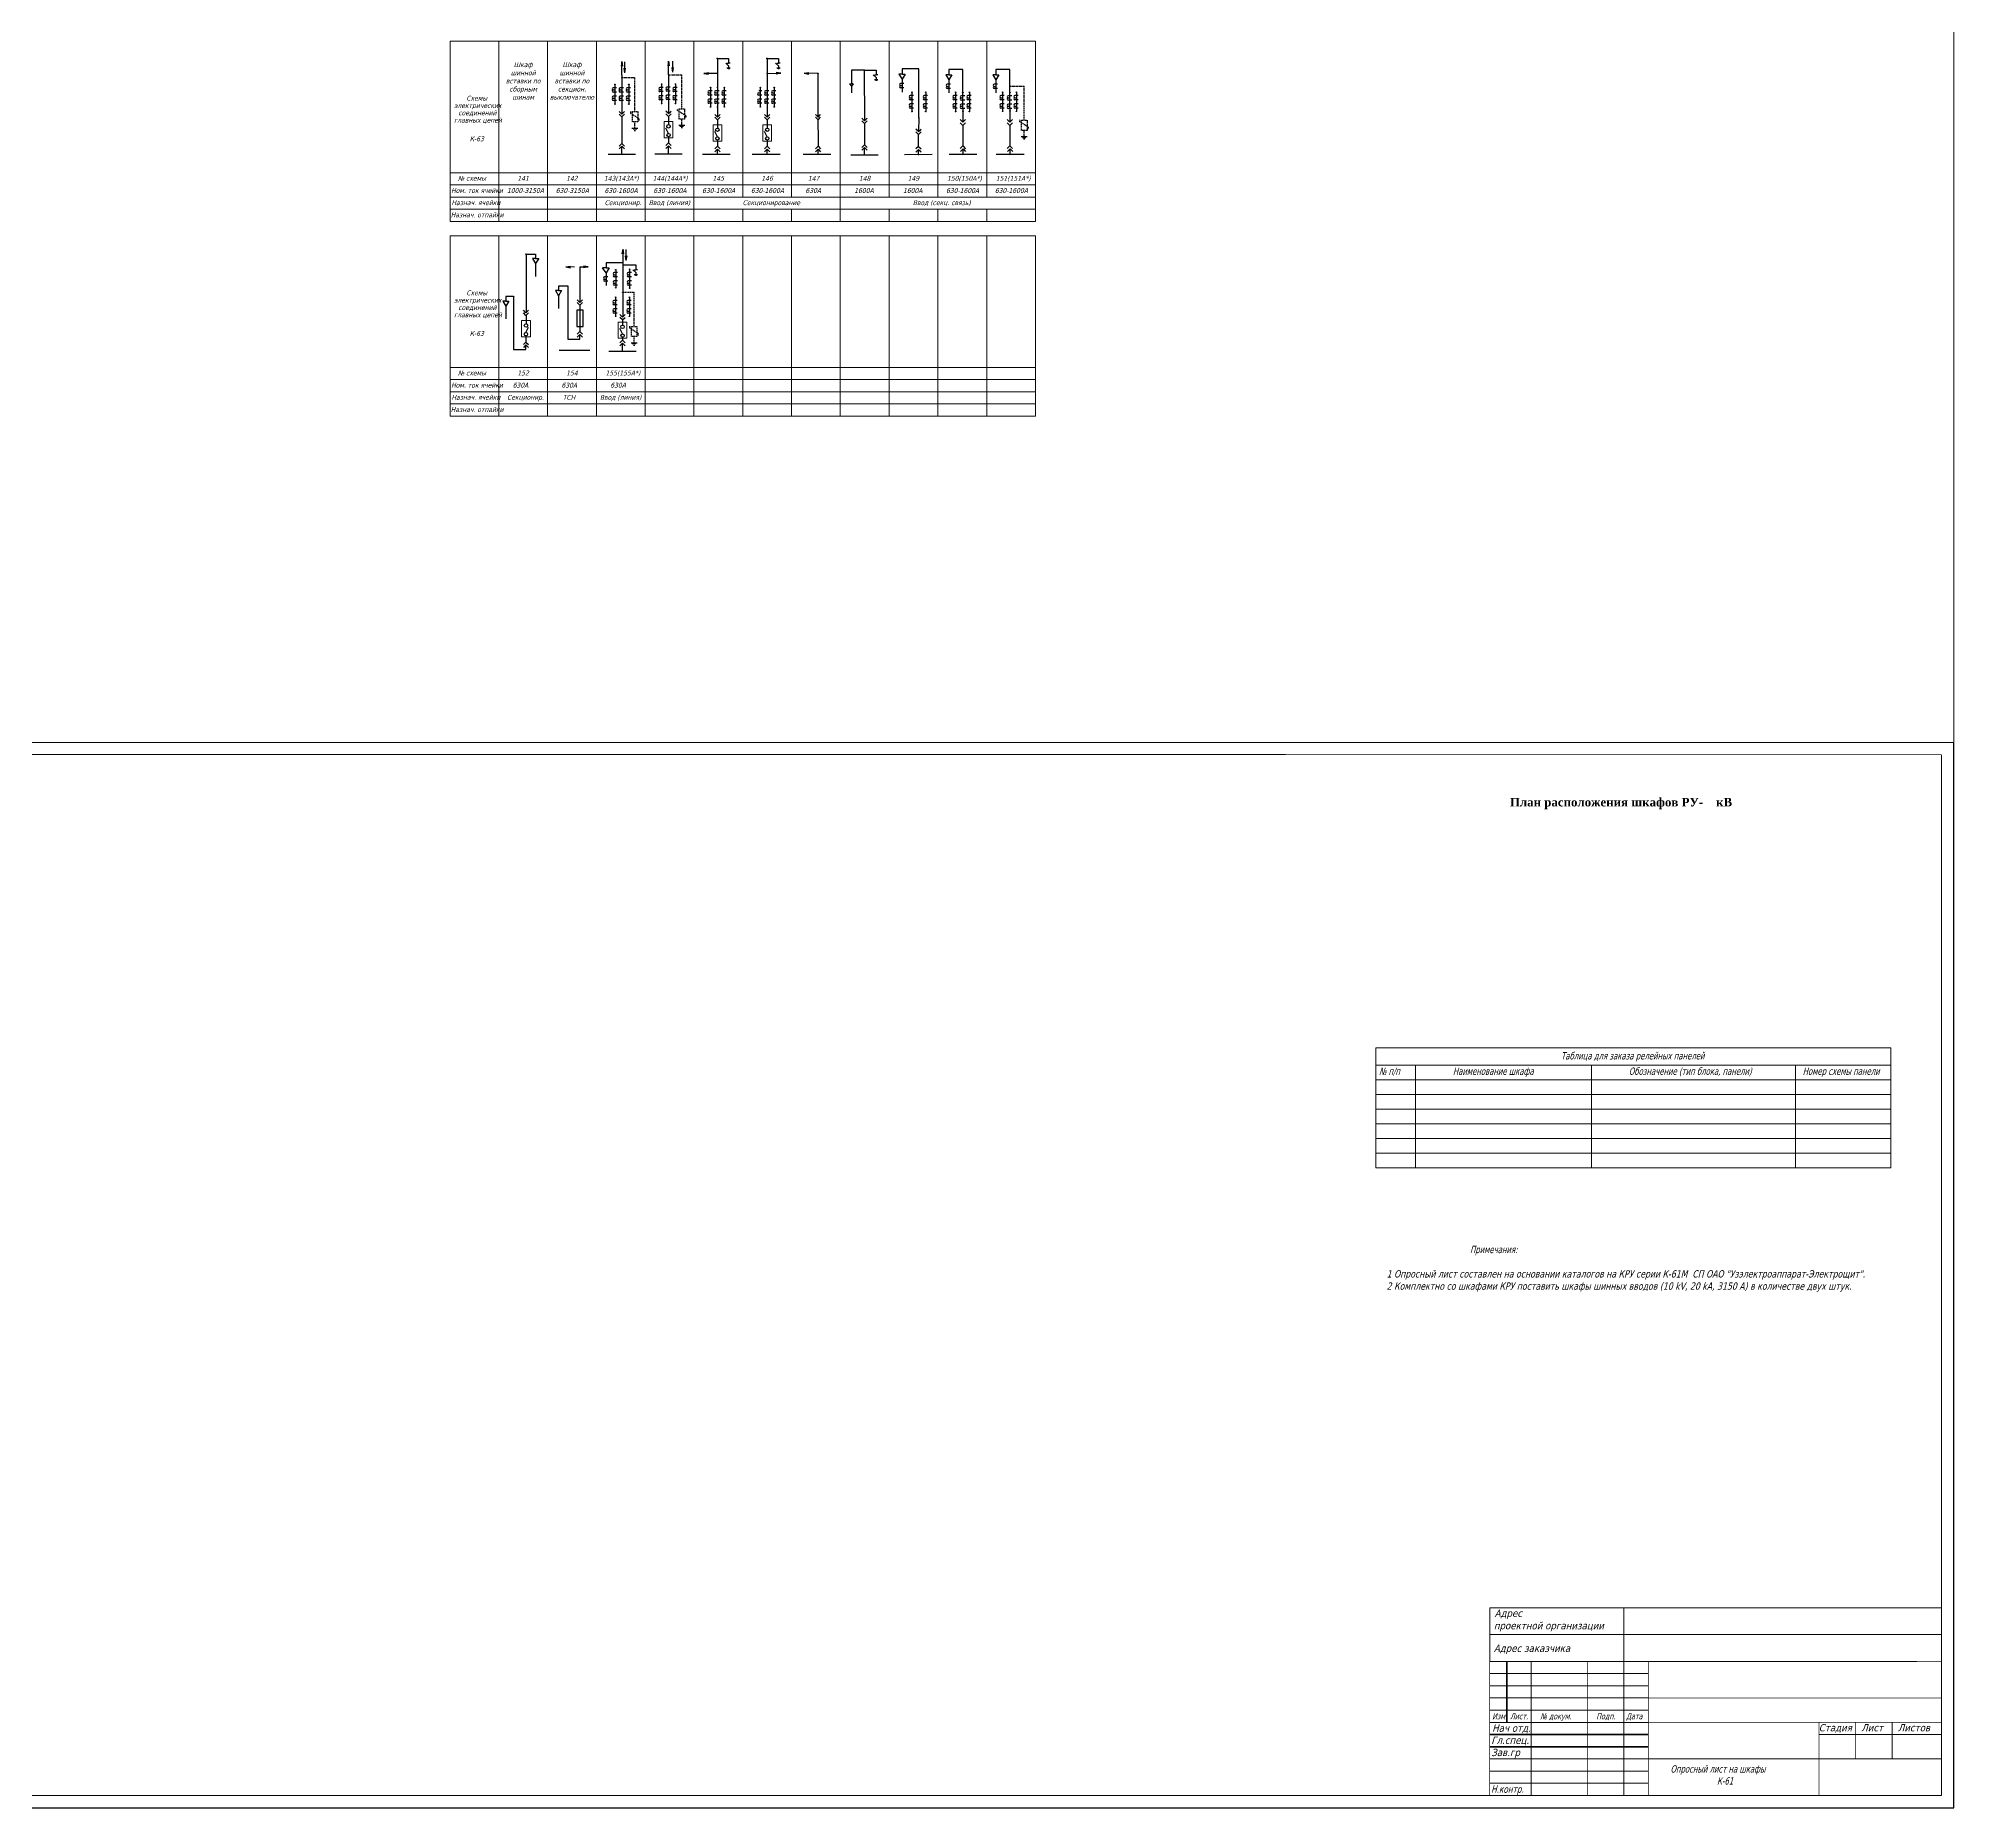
# Model space of a CAD drawing. Header units: millimetres. Extents: x -921 to 41389, y -8091 to 10490.
# Drawn here: x 40604 to 41389, y 8848 to 9574 of the extents above; entities that cross this region are included whole.
import ezdxf
from ezdxf.enums import TextEntityAlignment as Align

# ---------------------------------------------------------------- set-up
doc = ezdxf.new("R2010")
doc.units = ezdxf.units.MM
for name, pattern in [('HIDDENX2', [0.75, 0.5, -0.25]), ('K5LT_BASIC', [0]), ('K5LT_DASHED', [6, 4, -2])]:
    doc.linetypes.add(name, pattern=pattern)
doc.layers.add('LAYER0VIEW0', color=7, linetype='Continuous')
doc.layers.add('текст', color=7, linetype='Continuous')
doc.styles.add('S3.5-B', font='TIMESBD.TTF', dxfattribs={"height": 3.5})
doc.styles.get("Standard").update_dxf_attribs({"font": 'TAHOMA.TTF', "oblique": 15})
doc.styles.add('Tahoma 15', font='TAHOMA.TTF', dxfattribs={"width": 0.8, "oblique": 15})

msp = doc.modelspace()

# ---------------------------------------------------------------- linework, layer by layer
at = {"color": 7, "lineweight": 18}
for p, q in [((40772.888, 9572.822), (40772.888, 9498.822)), ((40772.888, 9518.822), (40772.888, 9572.822)), ((40772.888, 9572.822), (41012.888, 9572.822)), ((40792.888, 9498.822), (40792.888, 9572.822)), ((40812.888, 9498.822), (40812.888, 9572.822)), ((40832.888, 9498.822), (40832.888, 9572.822)), ((40852.888, 9498.822), (40852.888, 9572.822)), ((40872.888, 9498.822), (40872.888, 9572.822)), ((40892.888, 9508.822), (40892.888, 9572.822)), ((40912.888, 9508.822), (40912.888, 9572.822)), ((40932.888, 9498.822), (40932.888, 9572.822)), ((40952.888, 9508.822), (40952.888, 9572.822)), ((40972.888, 9508.822), (40972.888, 9572.822)), ((40992.888, 9508.822), (40992.888, 9572.822)), ((41012.888, 9498.822), (41012.888, 9572.822)), ((40772.888, 9518.822), (40792.888, 9518.822)), ((40792.888, 9518.822), (40772.888, 9518.822)), ((40772.888, 9518.822), (40772.888, 9509.843)), ((40772.888, 9518.822), (41012.888, 9518.822)), ((40772.888, 9513.822), (40792.888, 9513.822)), ((40792.888, 9513.822), (40772.888, 9513.822)), ((40772.888, 9513.822), (41012.888, 9513.822)), ((40772.888, 9508.822), (40792.888, 9508.822)), ((40792.888, 9508.822), (40772.888, 9508.822)), ((40772.888, 9508.822), (41012.888, 9508.822)), ((40772.888, 9503.822), (40792.888, 9503.822)), ((40792.888, 9503.822), (40772.888, 9503.822)), ((40772.888, 9503.822), (41012.888, 9503.822)), ((40892.888, 9498.822), (40892.888, 9503.822)), ((40912.888, 9498.822), (40912.888, 9503.822)), ((40952.888, 9498.822), (40952.888, 9503.822)), ((40972.888, 9498.822), (40972.888, 9503.822)), ((40992.888, 9498.822), (40992.888, 9503.822)), ((40772.888, 9498.822), (40792.888, 9498.822)), ((40792.888, 9498.822), (40772.888, 9498.822)), ((40772.888, 9498.822), (41012.888, 9498.822)), ((40772.888, 9493.002), (40772.888, 9419.002)), ((40772.888, 9439.002), (40772.888, 9493.002)), ((40772.888, 9493.002), (41012.888, 9493.002)), ((40792.888, 9419.002), (40792.888, 9493.002)), ((40812.888, 9419.002), (40812.888, 9493.002)), ((40832.888, 9419.002), (40832.888, 9493.002)), ((40852.888, 9419.002), (40852.888, 9493.002)), ((40872.888, 9419.002), (40872.888, 9493.002)), ((40892.888, 9419.002), (40892.888, 9493.002)), ((40912.888, 9419.002), (40912.888, 9493.002)), ((40932.888, 9419.002), (40932.888, 9493.002)), ((40952.888, 9419.002), (40952.888, 9493.002)), ((40972.888, 9419.002), (40972.888, 9493.002)), ((40992.888, 9419.002), (40992.888, 9493.002)), ((41012.888, 9419.002), (41012.888, 9493.002)), ((40772.888, 9439.002), (40792.888, 9439.002)), ((40792.888, 9439.002), (40772.888, 9439.002)), ((40772.888, 9439.002), (40772.888, 9430.023)), ((40772.888, 9439.002), (41012.888, 9439.002)), ((40772.888, 9434.002), (40792.888, 9434.002)), ((40792.888, 9434.002), (40772.888, 9434.002)), ((40772.888, 9434.002), (41012.888, 9434.002)), ((40772.888, 9429.002), (40792.888, 9429.002)), ((40792.888, 9429.002), (40772.888, 9429.002)), ((40772.888, 9429.002), (41012.888, 9429.002)), ((40772.888, 9424.002), (40792.888, 9424.002)), ((40792.888, 9424.002), (40772.888, 9424.002)), ((40772.888, 9424.002), (41012.888, 9424.002)), ((40772.888, 9419.002), (40792.888, 9419.002)), ((40792.888, 9419.002), (40772.888, 9419.002)), ((40772.888, 9419.002), (41012.888, 9419.002)), ((41199.112, 8930.435), (41384.312, 8930.435)), ((41199.112, 8908.435), (41199.112, 8930.435)), ((41254.112, 8930.435), (41254.112, 8908.435)), ((41199.112, 8919.435), (41384.312, 8919.435)), ((41199.112, 8908.435), (41374.168, 8908.435)), ((41199.112, 8903.435), (41264.112, 8903.435)), ((41199.112, 8898.435), (41264.112, 8898.435)), ((41199.112, 8893.435), (41264.112, 8893.435)), ((41199.112, 8888.435), (41264.112, 8888.435)), ((41199.112, 8883.435), (41264.112, 8883.435)), ((41199.112, 8878.435), (41264.112, 8878.435)), ((41199.112, 8873.435), (41264.112, 8873.435)), ((41199.112, 8868.435), (41264.112, 8868.435)), ((41199.112, 8863.435), (41264.112, 8863.435)), ((41199.112, 8858.435), (41264.112, 8858.435))]:
    msp.add_line(p, q, dxfattribs=at)
at = {"color": 7, "linetype": 'Continuous'}
for p, q in [((40844.558, 9559.744), (40844.558, 9564.274)), ((40864.232, 9560.016), (40864.232, 9564.546)), ((40845.117, 9482.793), (40845.117, 9487.323)), ((40817.684, 9446.054), (40830.251, 9446.054))]:
    msp.add_line(p, q, dxfattribs=at)
at = {"color": 1, "lineweight": 18}
for p, q in [((39819.066, 9285.286), (41389.312, 9285.234)), ((41152.37, 9159.964), (41363.605, 9159.964)), ((41152.37, 9159.964), (41152.37, 9110.845)), ((41363.605, 9159.964), (41363.605, 9110.845)), ((41152.37, 9152.845), (41363.605, 9152.845)), ((41168.674, 9152.845), (41168.674, 9110.845)), ((41240.78, 9152.845), (41240.78, 9110.845)), ((41324.514, 9152.845), (41324.514, 9110.845)), ((41152.37, 9146.845), (41363.605, 9146.845)), ((41152.37, 9140.845), (41363.605, 9140.845)), ((41152.37, 9134.845), (41363.605, 9134.845)), ((41152.37, 9128.845), (41363.605, 9128.845)), ((41152.37, 9122.845), (41363.605, 9122.845)), ((41152.37, 9116.845), (41363.605, 9116.845)), ((41152.37, 9110.845), (41363.605, 9110.845)), ((41384.312, 8853.435), (39819.066, 8853.435)), ((41389.312, 8848.435), (39819.066, 8848.435))]:
    msp.add_line(p, q, dxfattribs=at)
at = {"color": 1}
for p, q in [((41389.312, 8848.435), (41389.312, 9285.234)), ((39819.066, 8848.435), (41389.312, 8848.435))]:
    msp.add_line(p, q, dxfattribs=at)
at = {"color": 0, "lineweight": 50}
for p, q in [((41206.112, 8883.435), (41206.112, 8908.435)), ((41199.112, 8878.435), (41264.112, 8878.435)), ((41199.112, 8873.435), (41264.112, 8873.435))]:
    msp.add_line(p, q, dxfattribs=at)
at = {"color": 1, "lineweight": 18}
msp.add_lwpolyline([(39819.066, 10489.756), (41389.312, 10489.756), (41389.312, 9285.234), (39819.066, 9285.286)], close=True, dxfattribs=at)
at = {"color": 1, "lineweight": 18, "const_width": 0.35}
msp.add_lwpolyline([(41384.312, 9280.223), (39839.066, 9280.286)], dxfattribs=at)
at = {"color": 1, "lineweight": 50, "const_width": 0.35}
msp.add_lwpolyline([(41384.312, 8853.435), (41384.312, 9280.223)], dxfattribs=at)
at = {"color": 0, "lineweight": 50, "const_width": 0.35}
for points in [[(41199.112, 8908.435), (41384.112, 8908.435)], [(41199.112, 8853.435), (41199.112, 8908.435)], [(41216.112, 8853.435), (41216.112, 8908.435)], [(41239.112, 8853.435), (41239.112, 8908.435)]]:
    msp.add_lwpolyline(points, dxfattribs=at)
at = {"color": 7, "lineweight": 18, "const_width": 0.35}
for points in [[(41254.112, 8853.435), (41254.112, 8908.435)], [(41264.112, 8853.435), (41264.112, 8908.435)], [(41384.312, 8853.435), (41384.312, 8908.435)], [(41264.112, 8893.435), (41384.112, 8893.435)], [(41264.112, 8883.435), (41384.112, 8883.435)], [(41334.112, 8853.435), (41334.112, 8883.435)], [(41349.112, 8868.435), (41349.112, 8883.435)], [(41364.112, 8868.435), (41364.112, 8883.435)], [(41334.112, 8878.435), (41384.112, 8878.435)], [(41264.112, 8868.435), (41384.112, 8868.435)]]:
    msp.add_lwpolyline(points, dxfattribs=at)
at = {"color": 1, "const_width": 0.35}
msp.add_lwpolyline([(39819.066, 8853.435), (41383.929, 8853.435)], dxfattribs=at)
at = {"layer": 'LAYER0VIEW0', "color": 7, "linetype": 'K5LT_BASIC'}
for p, q in [((40843.328, 9564.39), (40843.01, 9562.484)), ((40843.335, 9558.771), (40843.328, 9564.39)), ((40843.328, 9564.39), (40843.652, 9562.485)), ((40862.445, 9564.58), (40862.127, 9562.675)), ((40862.452, 9558.962), (40862.445, 9564.58)), ((40862.445, 9564.58), (40862.769, 9562.676)), ((40882.49, 9565.677), (40882.49, 9541.672)), ((40882.49, 9565.677), (40887.094, 9565.677)), ((40887.094, 9565.677), (40887.094, 9563.73)), ((40902.932, 9565.677), (40902.932, 9541.672)), ((40902.932, 9565.677), (40907.536, 9565.677)), ((40907.536, 9565.677), (40907.536, 9563.729)), ((40843.334, 9558.866), (40843.334, 9542.861)), ((40844.558, 9559.744), (40844.235, 9561.648)), ((40844.558, 9559.744), (40844.877, 9561.649)), ((40862.451, 9559.057), (40862.451, 9543.052)), ((40864.232, 9560.016), (40863.909, 9561.92)), ((40864.232, 9560.016), (40864.551, 9561.921)), ((40876.926, 9559.548), (40878.83, 9559.869)), ((40882.49, 9559.548), (40876.926, 9559.548)), ((40876.926, 9559.548), (40878.83, 9559.228)), ((40887.094, 9562.59), (40885.885, 9563.73)), ((40886.429, 9563.73), (40887.094, 9563.73)), ((40886.429, 9561.83), (40887.759, 9561.83)), ((40886.639, 9561.68), (40887.574, 9561.68)), ((40886.921, 9561.52), (40887.408, 9561.52)), ((40887.759, 9563.73), (40887.094, 9563.73)), ((40887.094, 9562.59), (40887.094, 9561.83)), ((40902.931, 9559.548), (40908.549, 9559.596)), ((40907.536, 9562.589), (40906.327, 9563.729)), ((40908.549, 9559.596), (40906.642, 9559.901)), ((40908.549, 9559.596), (40906.647, 9559.259)), ((40906.871, 9563.729), (40907.536, 9563.729)), ((40906.871, 9561.829), (40908.201, 9561.829)), ((40907.081, 9561.68), (40908.016, 9561.68)), ((40907.363, 9561.52), (40907.85, 9561.52)), ((40908.201, 9563.729), (40907.536, 9563.729)), ((40907.536, 9562.589), (40907.536, 9561.829)), ((40918.106, 9559.584), (40920.013, 9559.892)), ((40923.724, 9559.547), (40918.106, 9559.584)), ((40918.106, 9559.584), (40920.008, 9559.251)), ((40923.725, 9559.547), (40923.725, 9541.671)), ((40937.422, 9560.879), (40937.422, 9555.316)), ((40942.591, 9560.879), (40937.422, 9560.879)), ((40942.71, 9560.76), (40942.765, 9540.115)), ((40942.829, 9560.879), (40947.621, 9560.879)), ((40947.621, 9557.791), (40946.412, 9558.931)), ((40946.956, 9558.931), (40947.621, 9558.931)), ((40946.956, 9557.031), (40948.286, 9557.031)), ((40947.166, 9556.881), (40948.101, 9556.881)), ((40947.448, 9556.721), (40947.935, 9556.721)), ((40947.621, 9560.879), (40947.621, 9558.931)), ((40948.286, 9558.931), (40947.621, 9558.931)), ((40947.621, 9557.791), (40947.621, 9557.031)), ((40958.175, 9559.216), (40956.928, 9559.216)), ((40956.928, 9559.216), (40958.175, 9557.152)), ((40965.05, 9561.394), (40958.175, 9561.394)), ((40958.175, 9561.394), (40958.175, 9559.216)), ((40958.175, 9559.216), (40959.423, 9559.216)), ((40959.423, 9559.216), (40958.175, 9557.152)), ((40958.175, 9557.152), (40958.175, 9551.891)), ((40965.015, 9541.249), (40965.015, 9561.4)), ((40977.329, 9558.905), (40976.081, 9558.905)), ((40976.081, 9558.905), (40977.329, 9556.84)), ((40983.124, 9561.083), (40977.329, 9561.083)), ((40977.329, 9561.083), (40977.329, 9558.905)), ((40977.329, 9558.905), (40978.577, 9558.905)), ((40978.577, 9558.905), (40977.329, 9556.84)), ((40977.329, 9556.84), (40977.329, 9551.58)), ((40983.124, 9545.066), (40983.124, 9561.083)), ((40996.607, 9558.905), (40995.359, 9558.905)), ((40995.359, 9558.905), (40996.607, 9556.841)), ((41002.402, 9561.084), (40996.607, 9561.084)), ((40996.607, 9561.084), (40996.607, 9558.905)), ((40996.607, 9558.905), (40997.855, 9558.905)), ((40997.855, 9558.905), (40996.607, 9556.841)), ((40996.607, 9556.841), (40996.607, 9551.58)), ((41002.402, 9545.067), (41002.402, 9561.084)), ((40841.176, 9553.618), (40839.815, 9553.618)), ((40839.815, 9552.739), (40840.431, 9552.739)), ((40841.176, 9551.86), (40839.815, 9551.86)), ((40841.176, 9550.216), (40839.815, 9550.216)), ((40839.815, 9549.337), (40840.431, 9549.337)), ((40841.176, 9548.458), (40839.815, 9548.458)), ((40840.496, 9555.005), (40840.496, 9546.956)), ((40843.958, 9553.616), (40842.598, 9553.616)), ((40842.598, 9552.737), (40843.214, 9552.737)), ((40843.958, 9551.857), (40842.598, 9551.857)), ((40843.958, 9550.214), (40842.598, 9550.214)), ((40842.598, 9549.335), (40843.214, 9549.335)), ((40843.958, 9548.455), (40842.598, 9548.455)), ((40846.917, 9553.618), (40845.557, 9553.618)), ((40845.557, 9552.739), (40846.172, 9552.739)), ((40846.917, 9551.86), (40845.557, 9551.86)), ((40846.917, 9550.216), (40845.557, 9550.216)), ((40845.557, 9549.337), (40846.172, 9549.337)), ((40846.917, 9548.458), (40845.557, 9548.458)), ((40846.172, 9555.005), (40846.172, 9546.956)), ((40860.292, 9553.808), (40858.932, 9553.808)), ((40858.932, 9552.929), (40859.548, 9552.929)), ((40860.292, 9552.05), (40858.932, 9552.05)), ((40860.292, 9550.406), (40858.932, 9550.406)), ((40858.932, 9549.527), (40859.548, 9549.527)), ((40860.292, 9548.648), (40858.932, 9548.648)), ((40859.612, 9555.196), (40859.612, 9547.146)), ((40863.161, 9553.953), (40861.8, 9553.953)), ((40861.8, 9553.074), (40862.416, 9553.074)), ((40863.161, 9552.195), (40861.8, 9552.195)), ((40863.161, 9550.551), (40861.8, 9550.551)), ((40861.8, 9549.672), (40862.416, 9549.672)), ((40863.161, 9548.793), (40861.8, 9548.793)), ((40866.034, 9553.808), (40864.673, 9553.808)), ((40864.673, 9552.929), (40865.289, 9552.929)), ((40866.034, 9552.05), (40864.673, 9552.05)), ((40866.034, 9550.406), (40864.673, 9550.406)), ((40864.673, 9549.527), (40865.289, 9549.527)), ((40866.034, 9548.648), (40864.673, 9548.648)), ((40865.289, 9555.196), (40865.289, 9547.146)), ((40880.332, 9552.429), (40878.972, 9552.429)), ((40878.972, 9551.55), (40879.587, 9551.55)), ((40878.972, 9551.55), (40879.587, 9551.55)), ((40880.332, 9550.671), (40878.972, 9550.671)), ((40880.332, 9549.027), (40878.972, 9549.027)), ((40879.652, 9553.816), (40879.652, 9545.767)), ((40883.17, 9552.429), (40881.81, 9552.429)), ((40881.81, 9551.55), (40882.425, 9551.55)), ((40883.17, 9550.671), (40881.81, 9550.671)), ((40883.17, 9549.027), (40881.81, 9549.027)), ((40886.073, 9552.429), (40884.713, 9552.429)), ((40884.713, 9551.55), (40885.328, 9551.55)), ((40886.073, 9550.671), (40884.713, 9550.671)), ((40886.073, 9549.027), (40884.713, 9549.027)), ((40885.328, 9553.816), (40885.328, 9545.767)), ((40900.774, 9552.429), (40899.413, 9552.429)), ((40899.413, 9551.549), (40900.029, 9551.549)), ((40900.774, 9550.67), (40899.413, 9550.67)), ((40900.774, 9549.027), (40899.413, 9549.027)), ((40900.094, 9553.816), (40900.094, 9545.766)), ((40903.612, 9552.429), (40902.252, 9552.429)), ((40902.252, 9551.549), (40902.867, 9551.549)), ((40903.612, 9550.67), (40902.252, 9550.67)), ((40903.612, 9549.027), (40902.252, 9549.027)), ((40906.515, 9552.429), (40905.155, 9552.429)), ((40905.155, 9551.549), (40905.77, 9551.549)), ((40906.515, 9550.67), (40905.155, 9550.67)), ((40906.515, 9549.027), (40905.155, 9549.027)), ((40905.77, 9553.816), (40905.77, 9545.766)), ((40936.714, 9555.274), (40937.422, 9555.316)), ((40936.714, 9555.274), (40937.422, 9554.279)), ((40938.13, 9555.274), (40937.422, 9555.316)), ((40938.13, 9555.274), (40937.422, 9554.279)), ((40937.422, 9554.279), (40937.422, 9551.517)), ((40958.92, 9555.4), (40957.56, 9555.4)), ((40957.56, 9554.521), (40958.175, 9554.521)), ((40958.92, 9553.642), (40957.56, 9553.642)), ((40962.904, 9550.417), (40961.544, 9550.417)), ((40961.544, 9549.538), (40962.159, 9549.538)), ((40962.904, 9548.659), (40961.544, 9548.659)), ((40962.224, 9551.804), (40962.224, 9543.911)), ((40968.646, 9550.417), (40967.285, 9550.417)), ((40967.285, 9549.538), (40967.901, 9549.538)), ((40968.646, 9548.659), (40967.285, 9548.659)), ((40967.901, 9551.804), (40967.901, 9543.911)), ((40978.074, 9555.089), (40976.713, 9555.089)), ((40976.713, 9554.21), (40977.329, 9554.21)), ((40978.074, 9553.331), (40976.713, 9553.331)), ((40980.815, 9550.421), (40979.455, 9550.421)), ((40979.455, 9549.542), (40980.07, 9549.542)), ((40980.815, 9548.663), (40979.455, 9548.663)), ((40980.135, 9551.808), (40980.135, 9543.915)), ((40983.874, 9550.341), (40982.514, 9550.341)), ((40982.514, 9549.462), (40983.129, 9549.462)), ((40983.874, 9548.583), (40982.514, 9548.583)), ((40986.556, 9550.421), (40985.196, 9550.421)), ((40985.196, 9549.542), (40985.812, 9549.542)), ((40986.556, 9548.663), (40985.196, 9548.663)), ((40985.812, 9551.808), (40985.812, 9543.915)), ((40997.352, 9555.09), (40995.992, 9555.09)), ((40995.992, 9554.211), (40996.607, 9554.211)), ((40997.352, 9553.332), (40995.992, 9553.332)), ((41000.093, 9550.422), (40998.733, 9550.422)), ((40998.733, 9549.543), (40999.348, 9549.543)), ((41000.093, 9548.664), (40998.733, 9548.664)), ((40999.413, 9551.809), (40999.413, 9543.995)), ((41003.152, 9550.342), (41001.792, 9550.342)), ((41001.792, 9549.463), (41002.408, 9549.463)), ((41003.152, 9548.584), (41001.792, 9548.584)), ((41005.834, 9550.422), (41004.474, 9550.422)), ((41004.474, 9549.543), (41005.09, 9549.543)), ((41005.834, 9548.664), (41004.474, 9548.664)), ((41005.09, 9551.809), (41005.09, 9543.995)), ((40843.352, 9542.843), (40842.274, 9543.921)), ((40843.352, 9541.694), (40842.274, 9542.772)), ((40843.334, 9541.712), (40843.352, 9533.371)), ((40843.352, 9542.843), (40844.43, 9543.921)), ((40843.352, 9541.694), (40844.43, 9542.772)), ((40862.469, 9543.034), (40861.391, 9544.112)), ((40862.469, 9541.884), (40861.391, 9542.962)), ((40862.451, 9541.902), (40862.451, 9538.522)), ((40862.469, 9543.034), (40863.546, 9544.112)), ((40862.469, 9541.884), (40863.546, 9542.962)), ((40878.972, 9548.148), (40879.587, 9548.148)), ((40880.332, 9547.269), (40878.972, 9547.269)), ((40882.508, 9541.654), (40881.43, 9542.732)), ((40882.508, 9540.505), (40881.43, 9541.583)), ((40881.81, 9548.148), (40882.425, 9548.148)), ((40883.17, 9547.269), (40881.81, 9547.269)), ((40882.49, 9540.523), (40882.49, 9537.143)), ((40882.508, 9541.654), (40883.586, 9542.732)), ((40882.508, 9540.505), (40883.586, 9541.583)), ((40884.713, 9548.148), (40885.328, 9548.148)), ((40886.073, 9547.269), (40884.713, 9547.269)), ((40899.413, 9548.147), (40900.029, 9548.147)), ((40900.774, 9547.268), (40899.413, 9547.268)), ((40902.95, 9541.654), (40901.872, 9542.732)), ((40902.95, 9540.504), (40901.872, 9541.582)), ((40902.252, 9548.147), (40902.867, 9548.147)), ((40903.612, 9547.268), (40902.252, 9547.268)), ((40902.932, 9540.522), (40902.932, 9537.142)), ((40902.95, 9541.654), (40904.028, 9542.732)), ((40902.95, 9540.504), (40904.028, 9541.582)), ((40905.155, 9548.147), (40905.77, 9548.147)), ((40906.515, 9547.268), (40905.155, 9547.268)), ((40923.743, 9541.654), (40922.665, 9542.731)), ((40923.743, 9540.504), (40922.665, 9541.582)), ((40923.725, 9540.522), (40923.743, 9532.181)), ((40923.743, 9541.654), (40924.821, 9542.731)), ((40923.743, 9540.504), (40924.821, 9541.582)), ((40942.765, 9540.115), (40941.687, 9541.193)), ((40942.765, 9540.115), (40943.843, 9541.193)), ((40962.904, 9547.015), (40961.544, 9547.015)), ((40961.544, 9546.136), (40962.159, 9546.136)), ((40962.904, 9545.257), (40961.544, 9545.257)), ((40965.015, 9541.449), (40964.984, 9535.653)), ((40968.646, 9547.015), (40967.285, 9547.015)), ((40967.285, 9546.136), (40967.901, 9546.136)), ((40968.646, 9545.257), (40967.285, 9545.257)), ((40980.815, 9547.019), (40979.455, 9547.019)), ((40979.455, 9546.14), (40980.07, 9546.14)), ((40980.815, 9545.261), (40979.455, 9545.261)), ((40983.124, 9539.552), (40982.047, 9540.63)), ((40983.874, 9546.939), (40982.514, 9546.939)), ((40982.514, 9546.06), (40983.129, 9546.06)), ((40983.874, 9545.181), (40982.514, 9545.181)), ((40983.124, 9545.267), (40983.124, 9539.552)), ((40983.124, 9539.552), (40984.202, 9540.63)), ((40986.556, 9547.019), (40985.196, 9547.019)), ((40985.196, 9546.14), (40985.812, 9546.14)), ((40986.556, 9545.261), (40985.196, 9545.261)), ((41000.093, 9547.02), (40998.733, 9547.02)), ((40998.733, 9546.141), (40999.348, 9546.141)), ((41000.093, 9545.261), (40998.733, 9545.261)), ((41002.402, 9539.553), (41001.325, 9540.631)), ((41003.152, 9546.94), (41001.792, 9546.94)), ((41001.792, 9546.061), (41002.408, 9546.061)), ((41003.152, 9545.182), (41001.792, 9545.182)), ((41002.402, 9545.267), (41002.402, 9539.553)), ((41002.402, 9539.553), (41003.48, 9540.631)), ((41005.834, 9547.02), (41004.474, 9547.02)), ((41004.474, 9546.141), (41005.09, 9546.141)), ((41005.834, 9545.261), (41004.474, 9545.261)), ((40843.352, 9533.371), (40843.352, 9530.842)), ((40847.442, 9537.137), (40849.942, 9537.137)), ((40849.442, 9536.637), (40847.942, 9536.637)), ((40848.442, 9536.137), (40848.942, 9536.137)), ((40862.469, 9534.941), (40861.391, 9537.107)), ((40862.469, 9533.561), (40862.469, 9531.032)), ((40866.642, 9538.309), (40869.142, 9538.309)), ((40868.642, 9537.809), (40867.142, 9537.809)), ((40867.642, 9537.309), (40868.142, 9537.309)), ((40882.508, 9533.561), (40881.43, 9535.727)), ((40902.95, 9533.561), (40901.872, 9535.727)), ((40942.765, 9538.965), (40941.687, 9540.043)), ((40942.765, 9538.965), (40942.747, 9532.813)), ((40942.765, 9538.965), (40943.843, 9540.043)), ((40942.765, 9532.813), (40942.765, 9530.284)), ((40964.974, 9534.512), (40963.897, 9535.59)), ((40964.984, 9535.653), (40963.906, 9536.73)), ((40964.962, 9529.633), (40964.974, 9534.512)), ((40964.974, 9534.512), (40966.052, 9535.59)), ((40964.984, 9535.653), (40966.061, 9536.73)), ((40983.093, 9538.221), (40982.015, 9539.299)), ((40983.093, 9538.221), (40984.17, 9539.299)), ((40983.093, 9538.221), (40983.093, 9529.71)), ((41002.371, 9538.222), (41001.293, 9539.3)), ((41002.371, 9538.222), (41003.448, 9539.3)), ((41002.371, 9538.222), (41002.371, 9529.811)), ((41007.004, 9533.663), (41009.504, 9533.663)), ((41009.004, 9533.163), (41007.504, 9533.163)), ((41008.004, 9532.663), (41008.504, 9532.663)), ((40837.733, 9526.416), (40848.97, 9526.416)), ((40843.352, 9530.842), (40842.274, 9529.764)), ((40843.352, 9529.692), (40842.274, 9528.614)), ((40843.329, 9526.386), (40843.352, 9529.692)), ((40843.352, 9530.842), (40844.43, 9529.764)), ((40843.352, 9529.692), (40844.43, 9528.614)), ((40856.85, 9526.606), (40868.087, 9526.606)), ((40862.469, 9531.032), (40861.391, 9529.954)), ((40862.469, 9529.882), (40861.391, 9528.805)), ((40862.455, 9526.555), (40862.469, 9529.882)), ((40862.469, 9531.032), (40863.546, 9529.954)), ((40862.469, 9529.882), (40863.546, 9528.805)), ((40876.36, 9526.374), (40887.738, 9526.374)), ((40882.508, 9529.653), (40881.43, 9528.575)), ((40882.508, 9528.503), (40881.43, 9527.425)), ((40882.508, 9532.182), (40882.508, 9529.653)), ((40882.508, 9529.653), (40883.586, 9528.575)), ((40882.508, 9526.374), (40882.508, 9528.503)), ((40882.508, 9528.503), (40883.586, 9527.425)), ((40896.802, 9526.374), (40908.18, 9526.374)), ((40902.95, 9529.652), (40901.872, 9528.574)), ((40902.95, 9528.503), (40901.872, 9527.425)), ((40902.95, 9532.181), (40902.95, 9529.652)), ((40902.95, 9529.652), (40904.028, 9528.574)), ((40902.95, 9526.374), (40902.95, 9528.503)), ((40902.95, 9528.503), (40904.028, 9527.425)), ((40917.595, 9526.374), (40928.973, 9526.374)), ((40923.743, 9529.652), (40922.665, 9528.574)), ((40923.743, 9528.502), (40922.665, 9527.424)), ((40923.743, 9532.181), (40923.743, 9529.652)), ((40923.743, 9529.652), (40924.821, 9528.574)), ((40923.743, 9526.374), (40923.743, 9528.502)), ((40923.743, 9528.502), (40924.821, 9527.424)), ((40937.18, 9526.09), (40942.646, 9526.09)), ((40942.765, 9530.284), (40941.687, 9529.206)), ((40942.765, 9529.134), (40941.687, 9528.056)), ((40942.765, 9530.284), (40943.843, 9529.206)), ((40942.765, 9529.134), (40943.843, 9528.056)), ((40942.765, 9526.208), (40942.765, 9529.134)), ((40942.884, 9526.09), (40948.417, 9526.09)), ((40970.602, 9526.261), (40959.201, 9526.211)), ((40964.962, 9529.633), (40963.884, 9528.555)), ((40964.98, 9528.383), (40963.902, 9527.305)), ((40964.962, 9529.633), (40966.04, 9528.555)), ((40964.984, 9526.261), (40964.984, 9528.388)), ((40965.001, 9528.403), (40966.078, 9527.326)), ((40988.909, 9526.315), (40977.508, 9526.315)), ((40983.093, 9529.81), (40982.015, 9528.732)), ((40983.193, 9528.56), (40982.115, 9527.483)), ((40983.193, 9529.71), (40984.271, 9528.632)), ((40983.193, 9528.56), (40984.271, 9527.483)), ((40983.196, 9526.315), (40983.196, 9528.442)), ((41008.187, 9526.316), (40996.786, 9526.316)), ((41002.371, 9529.811), (41001.293, 9528.733)), ((41002.471, 9528.561), (41001.393, 9527.483)), ((41002.371, 9529.811), (41003.448, 9528.733)), ((41002.471, 9528.561), (41003.549, 9527.483)), ((41002.474, 9526.316), (41002.474, 9528.443)), ((40804.036, 9485.412), (40804.036, 9461.417)), ((40804.036, 9485.412), (40807.981, 9485.412)), ((40807.981, 9485.412), (40807.981, 9483.612)), ((40843.696, 9487.428), (40843.377, 9485.523)), ((40843.688, 9487.384), (40843.688, 9459.606)), ((40843.696, 9487.428), (40844.019, 9485.524)), ((40807.981, 9483.612), (40806.733, 9483.612)), ((40806.733, 9483.612), (40807.981, 9481.548)), ((40807.981, 9483.612), (40809.229, 9483.612)), ((40809.229, 9483.612), (40807.981, 9481.548)), ((40807.981, 9481.548), (40807.981, 9476.287)), ((40820.352, 9480.159), (40822.257, 9480.48)), ((40823.886, 9480.155), (40820.352, 9480.159)), ((40820.352, 9480.159), (40822.257, 9479.838)), ((40826.141, 9480.167), (40829.552, 9480.17)), ((40826.141, 9480.167), (40826.141, 9465.681)), ((40829.552, 9480.17), (40827.647, 9480.491)), ((40829.552, 9480.17), (40827.647, 9479.849)), ((40836.871, 9479.885), (40835.422, 9479.844)), ((40836.871, 9477.821), (40835.422, 9479.844)), ((40843.746, 9481.826), (40836.871, 9481.826)), ((40836.871, 9481.826), (40836.871, 9479.885)), ((40836.871, 9479.885), (40838.118, 9479.885)), ((40838.118, 9479.885), (40836.871, 9477.821)), ((40836.871, 9477.821), (40836.871, 9472.56)), ((40841.511, 9477.847), (40840.151, 9477.847)), ((40840.831, 9478.997), (40840.831, 9471.537)), ((40843.688, 9481.063), (40849.038, 9481.063)), ((40845.117, 9482.793), (40844.794, 9484.698)), ((40845.117, 9482.793), (40845.436, 9484.698)), ((40847.252, 9477.847), (40845.892, 9477.847)), ((40846.508, 9479.234), (40846.508, 9471.301)), ((40849.038, 9477.876), (40847.828, 9479.016)), ((40848.373, 9479.016), (40849.038, 9479.016)), ((40849.016, 9481.063), (40849.016, 9479.016)), ((40849.703, 9479.016), (40849.038, 9479.016)), ((40849.038, 9477.876), (40849.038, 9477.116)), ((40817.361, 9470.468), (40816.113, 9470.468)), ((40816.113, 9470.468), (40817.361, 9468.404)), ((40821.306, 9472.268), (40817.361, 9472.268)), ((40817.361, 9472.268), (40817.361, 9470.468)), ((40817.361, 9470.468), (40818.608, 9470.468)), ((40818.608, 9470.468), (40817.361, 9468.404)), ((40821.189, 9472.288), (40821.189, 9450.615)), ((40837.615, 9476.07), (40836.255, 9476.07)), ((40836.255, 9475.19), (40836.871, 9475.19)), ((40837.615, 9474.311), (40836.255, 9474.311)), ((40840.151, 9476.968), (40840.766, 9476.968)), ((40841.511, 9476.089), (40840.151, 9476.089)), ((40841.511, 9474.445), (40840.151, 9474.445)), ((40840.151, 9473.566), (40840.766, 9473.566)), ((40841.511, 9472.686), (40840.151, 9472.686)), ((40845.892, 9476.968), (40846.508, 9476.968)), ((40847.252, 9476.089), (40845.892, 9476.089)), ((40847.252, 9474.445), (40845.892, 9474.445)), ((40845.892, 9473.566), (40846.508, 9473.566)), ((40847.252, 9472.686), (40845.892, 9472.686)), ((40848.373, 9477.116), (40849.703, 9477.116)), ((40848.583, 9476.967), (40849.518, 9476.967)), ((40848.865, 9476.806), (40849.352, 9476.806)), ((40795.79, 9466.212), (40794.543, 9466.212)), ((40794.543, 9466.212), (40795.79, 9464.147)), ((40798.954, 9468.011), (40795.79, 9468.011)), ((40795.79, 9468.011), (40795.79, 9466.212)), ((40795.79, 9466.212), (40797.038, 9466.212)), ((40797.038, 9466.212), (40795.79, 9464.147)), ((40795.79, 9464.147), (40795.79, 9458.887)), ((40798.954, 9468.011), (40798.954, 9446.339)), ((40804.018, 9461.399), (40802.94, 9462.477)), ((40804.018, 9461.399), (40805.096, 9462.477)), ((40817.361, 9468.404), (40817.361, 9463.143)), ((40827.435, 9462.432), (40824.847, 9462.432)), ((40824.847, 9462.432), (40824.847, 9455.743)), ((40826.123, 9465.663), (40825.045, 9466.741)), ((40826.123, 9464.513), (40825.045, 9465.591)), ((40826.123, 9465.663), (40827.201, 9466.741)), ((40826.123, 9464.513), (40827.201, 9465.591)), ((40826.141, 9464.531), (40826.141, 9461.151)), ((40827.435, 9455.743), (40827.435, 9462.432)), ((40841.428, 9466.384), (40840.068, 9466.384)), ((40840.068, 9465.505), (40840.684, 9465.505)), ((40841.428, 9464.626), (40840.068, 9464.626)), ((40841.428, 9462.982), (40840.068, 9462.982)), ((40840.068, 9462.103), (40840.684, 9462.103)), ((40840.748, 9467.771), (40840.748, 9459.918)), ((40847.17, 9466.384), (40845.809, 9466.384)), ((40845.809, 9465.505), (40846.425, 9465.505)), ((40847.17, 9464.626), (40845.809, 9464.626)), ((40847.17, 9462.982), (40845.809, 9462.982)), ((40845.809, 9462.103), (40846.425, 9462.103)), ((40846.425, 9467.771), (40846.425, 9459.918)), ((40804.018, 9460.25), (40802.94, 9461.327)), ((40804.018, 9460.25), (40805.096, 9461.327)), ((40804.018, 9453.306), (40805.096, 9455.472)), ((40804.036, 9460.268), (40804.036, 9456.888)), ((40824.847, 9455.743), (40827.435, 9455.743)), ((40826.141, 9461.584), (40826.123, 9453.661)), ((40841.428, 9461.224), (40840.068, 9461.224)), ((40843.605, 9459.588), (40842.527, 9460.666)), ((40843.605, 9458.439), (40842.527, 9459.516)), ((40843.605, 9452.738), (40842.527, 9454.904)), ((40843.587, 9458.457), (40843.587, 9456.319)), ((40843.605, 9459.588), (40844.682, 9460.666)), ((40843.605, 9458.439), (40844.682, 9459.516)), ((40847.17, 9461.224), (40845.809, 9461.224)), ((40798.954, 9446.339), (40804.018, 9446.339)), ((40804.018, 9449.398), (40802.94, 9448.32)), ((40804.018, 9448.248), (40802.94, 9447.17)), ((40804.018, 9451.927), (40804.018, 9449.398)), ((40804.018, 9449.398), (40805.096, 9448.32)), ((40804.018, 9448.248), (40805.096, 9447.17)), ((40804.018, 9446.339), (40804.018, 9448.248)), ((40821.189, 9450.615), (40826.123, 9450.602)), ((40826.123, 9453.661), (40825.045, 9452.583)), ((40826.123, 9452.512), (40825.045, 9451.434)), ((40826.123, 9453.661), (40827.201, 9452.583)), ((40826.123, 9452.512), (40827.201, 9451.434)), ((40826.123, 9450.602), (40826.123, 9452.512)), ((40843.605, 9450.094), (40842.527, 9449.016)), ((40843.605, 9448.944), (40842.527, 9447.866)), ((40843.605, 9451.358), (40843.605, 9450.094)), ((40843.605, 9450.094), (40844.682, 9449.016)), ((40843.605, 9445.668), (40843.605, 9448.944)), ((40843.605, 9448.944), (40844.682, 9447.866)), ((40847.092, 9449.11), (40849.592, 9449.11)), ((40849.092, 9448.61), (40847.592, 9448.61)), ((40848.092, 9448.11), (40848.592, 9448.11)), ((40837.986, 9445.668), (40849.223, 9445.668))]:
    msp.add_line(p, q, dxfattribs=at)
at = {"layer": 'LAYER0VIEW0', "color": 7, "linetype": 'HIDDENX2'}
for p, q in [((40843.374, 9557.802), (40848.692, 9557.8)), ((40848.692, 9543.851), (40848.692, 9557.809)), ((40862.451, 9558.974), (40867.892, 9558.972)), ((40867.892, 9545.023), (40867.892, 9558.981)), ((41002.441, 9554.333), (41008.254, 9554.333)), ((41008.254, 9540.377), (41008.254, 9554.336)), ((40850.327, 9540.951), (40846.942, 9543.112)), ((40846.959, 9543.098), (40846.959, 9543.907)), ((40847.636, 9539.637), (40847.636, 9543.851)), ((40847.636, 9543.851), (40849.873, 9543.851)), ((40849.873, 9543.851), (40849.873, 9539.637)), ((40850.327, 9540.951), (40850.327, 9540.114)), ((40869.526, 9542.123), (40866.142, 9544.284)), ((40866.158, 9544.27), (40866.158, 9545.079)), ((40866.836, 9540.809), (40866.836, 9545.023)), ((40866.836, 9545.023), (40869.073, 9545.023)), ((40869.073, 9540.809), (40866.836, 9540.809)), ((40867.892, 9538.309), (40867.892, 9540.809)), ((40869.073, 9545.023), (40869.073, 9540.809)), ((40869.526, 9542.123), (40869.526, 9541.286)), ((41006.521, 9539.624), (41006.521, 9540.433)), ((41007.198, 9536.163), (41007.198, 9540.377)), ((41007.198, 9540.377), (41009.435, 9540.377)), ((41009.435, 9540.377), (41009.435, 9536.163)), ((40849.873, 9539.637), (40847.636, 9539.637)), ((40848.692, 9537.137), (40848.692, 9539.637)), ((41009.889, 9537.477), (41006.504, 9539.638)), ((41009.435, 9536.163), (41007.198, 9536.163)), ((41008.254, 9533.663), (41008.254, 9536.163)), ((41009.889, 9537.477), (41009.889, 9536.64)), ((40843.701, 9469.773), (40848.342, 9469.773)), ((40848.342, 9455.824), (40848.342, 9469.783)), ((40849.976, 9452.924), (40846.592, 9455.085)), ((40846.609, 9455.071), (40846.609, 9455.88)), ((40847.286, 9451.61), (40847.286, 9455.824)), ((40847.286, 9455.824), (40849.523, 9455.824)), ((40849.523, 9455.824), (40849.523, 9451.61)), ((40849.523, 9451.61), (40847.286, 9451.61)), ((40848.342, 9449.11), (40848.342, 9451.61)), ((40849.976, 9452.924), (40849.976, 9452.087))]:
    msp.add_line(p, q, dxfattribs=at)
at = {"layer": 'LAYER0VIEW0', "color": 7, "linetype": 'K5LT_BASIC', "lineweight": 18}
for p, q in [((40860.656, 9539.803), (40864.245, 9539.803)), ((40860.656, 9533.113), (40860.656, 9539.803)), ((40864.245, 9533.113), (40860.656, 9533.113)), ((40864.245, 9539.803), (40864.245, 9533.113)), ((40880.696, 9538.423), (40884.284, 9538.423)), ((40880.696, 9531.734), (40880.696, 9538.423)), ((40884.284, 9538.423), (40884.284, 9531.734)), ((40901.138, 9538.423), (40904.726, 9538.423)), ((40901.138, 9531.734), (40901.138, 9538.423)), ((40904.726, 9538.423), (40904.726, 9531.734)), ((40884.284, 9531.734), (40880.696, 9531.734)), ((40904.726, 9531.734), (40901.138, 9531.734)), ((40805.83, 9458.168), (40802.242, 9458.168)), ((40802.242, 9458.168), (40802.242, 9451.479)), ((40805.83, 9451.479), (40805.83, 9458.168)), ((40841.792, 9457.6), (40845.381, 9457.6)), ((40841.792, 9450.911), (40841.792, 9457.6)), ((40845.381, 9457.6), (40845.381, 9450.911)), ((40802.242, 9451.479), (40805.83, 9451.479)), ((40845.381, 9450.911), (40841.792, 9450.911))]:
    msp.add_line(p, q, dxfattribs=at)
at = {"layer": 'LAYER0VIEW0', "color": 7, "linetype": 'K5LT_BASIC'}
for centre, radius in [((40882.49, 9565.677), 0.119), ((40902.932, 9565.677), 0.119), ((40882.49, 9559.548), 0.119), ((40902.931, 9559.548), 0.119), ((40923.724, 9559.547), 0.119), ((40942.71, 9560.879), 0.119), ((40840.496, 9555.005), 0.119), ((40846.172, 9555.005), 0.119), ((40859.612, 9555.196), 0.119), ((40865.289, 9555.196), 0.119), ((40879.652, 9553.816), 0.119), ((40882.49, 9553.816), 0.119), ((40885.328, 9553.816), 0.119), ((40900.094, 9553.816), 0.119), ((40905.77, 9553.816), 0.119), ((40962.224, 9551.804), 0.119), ((40967.901, 9551.804), 0.119), ((40980.135, 9551.808), 0.119), ((40983.124, 9551.729), 0.119), ((40985.812, 9551.808), 0.119), ((40999.413, 9551.809), 0.119), ((41002.402, 9551.729), 0.119), ((41005.09, 9551.809), 0.119), ((40840.496, 9546.956), 0.119), ((40846.172, 9546.956), 0.119), ((40859.612, 9547.146), 0.119), ((40865.289, 9547.146), 0.119), ((40879.652, 9545.767), 0.119), ((40882.49, 9545.767), 0.119), ((40885.328, 9545.767), 0.119), ((40900.094, 9545.766), 0.119), ((40905.77, 9545.766), 0.119), ((40962.224, 9543.911), 0.119), ((40967.901, 9543.911), 0.119), ((40980.135, 9543.915), 0.119), ((40983.16, 9544.027), 0.119), ((40985.812, 9543.915), 0.119), ((40999.413, 9543.995), 0.119), ((41002.438, 9544.107), 0.119), ((41005.09, 9543.995), 0.119), ((40862.451, 9537.815), 0.708), ((40862.469, 9534.251), 0.69), ((40882.49, 9536.435), 0.708), ((40882.508, 9532.871), 0.69), ((40902.932, 9536.435), 0.708), ((40902.95, 9532.871), 0.69), ((40942.765, 9526.09), 0.119), ((40964.984, 9526.261), 0.119), ((40983.196, 9526.315), 0.119), ((41002.474, 9526.316), 0.119), ((40804.036, 9485.412), 0.119), ((40840.831, 9478.997), 0.119), ((40843.701, 9481.838), 0.119), ((40846.508, 9479.234), 0.119), ((40840.813, 9471.654), 0.119), ((40846.502, 9471.495), 0.119), ((40798.954, 9468.011), 0.119), ((40840.748, 9467.771), 0.119), ((40846.425, 9467.771), 0.119), ((40804.036, 9456.18), 0.708), ((40840.748, 9459.918), 0.119), ((40843.587, 9455.612), 0.708), ((40846.425, 9459.918), 0.119), ((40804.018, 9452.616), 0.69), ((40843.605, 9452.048), 0.69), ((40843.605, 9445.668), 0.119)]:
    msp.add_circle(centre, radius, dxfattribs=at)
at = {"layer": 'LAYER0VIEW0', "color": 7, "linetype": 'K5LT_DASHED'}
for centre in [(40843.334, 9557.802), (40862.451, 9558.974), (40843.701, 9469.773)]:
    msp.add_circle(centre, 0.083, dxfattribs=at)
at = {"layer": 'LAYER0VIEW0', "color": 7, "linetype": 'K5LT_BASIC'}
for centre in [(40839.815, 9553.179), (40839.815, 9552.299), (40839.815, 9549.776), (40839.815, 9548.897), (40842.598, 9553.176), (40842.598, 9552.297), (40842.598, 9549.774), (40842.598, 9548.895), (40845.557, 9553.179), (40845.557, 9552.299), (40845.557, 9549.776), (40845.557, 9548.897), (40858.932, 9553.369), (40858.932, 9552.49), (40858.932, 9549.967), (40858.932, 9549.088), (40861.8, 9553.514), (40861.8, 9552.635), (40861.8, 9550.112), (40861.8, 9549.233), (40864.673, 9553.369), (40864.673, 9552.49), (40864.673, 9549.967), (40864.673, 9549.088), (40878.972, 9551.99), (40878.972, 9551.11), (40878.972, 9548.587), (40881.81, 9551.99), (40881.81, 9551.11), (40881.81, 9548.587), (40884.713, 9551.99), (40884.713, 9551.11), (40884.713, 9548.587), (40899.413, 9551.11), (40899.413, 9548.587), (40902.252, 9551.989), (40902.252, 9551.11), (40902.252, 9548.587), (40905.155, 9551.989), (40905.155, 9551.11), (40905.155, 9548.587), (40957.56, 9554.961), (40957.56, 9554.082), (40961.544, 9549.977), (40961.544, 9549.098), (40967.285, 9549.977), (40967.285, 9549.098), (40976.713, 9554.65), (40976.713, 9553.771), (40979.455, 9549.982), (40979.455, 9549.102), (40982.514, 9549.902), (40982.514, 9549.023), (40985.196, 9549.982), (40985.196, 9549.102), (40995.992, 9554.65), (40995.992, 9553.771), (40998.733, 9549.982), (40998.733, 9549.103), (41001.792, 9549.902), (41001.792, 9549.023), (41004.474, 9549.982), (41004.474, 9549.103), (40878.972, 9547.708), (40881.81, 9547.708), (40884.713, 9547.708), (40899.413, 9547.708), (40902.252, 9547.708), (40905.155, 9547.708), (40961.544, 9546.575), (40961.544, 9545.696), (40967.285, 9546.575), (40967.285, 9545.696), (40979.455, 9546.58), (40979.455, 9545.7), (40982.514, 9546.5), (40982.514, 9545.621), (40985.196, 9546.58), (40985.196, 9545.7), (40998.733, 9546.58), (40998.733, 9545.701), (41001.792, 9546.5), (41001.792, 9545.621), (41004.474, 9546.58), (41004.474, 9545.701), (40840.151, 9477.407), (40845.892, 9477.407), (40836.255, 9475.63), (40836.255, 9474.751), (40840.151, 9476.528), (40840.151, 9474.005), (40840.151, 9473.126), (40845.892, 9476.528), (40845.892, 9474.005), (40845.892, 9473.126), (40840.068, 9465.945), (40840.068, 9465.066), (40840.068, 9462.543), (40840.068, 9461.664), (40845.809, 9465.945), (40845.809, 9465.066), (40845.809, 9462.543), (40845.809, 9461.664)]:
    msp.add_arc(centre, 0.44, 90, 270, dxfattribs=at)
at = {"layer": 'LAYER0VIEW0', "color": 7}
for p in [(40882.356, 9565.677), (40902.798, 9565.677), (40882.508, 9526.374), (40902.95, 9526.374), (40923.743, 9526.374)]:
    msp.add_point(p, dxfattribs=at)

# ---------------------------------------------------------------- texts
at = {"color": 7, "lineweight": 18, "oblique": 15, "width": 0.9}
for s, p in [('Схемы', (40779.582, 9548.364)), ('электрических', (40774.536, 9545.364)), ('главных цепей', (40774.536, 9539.364)), ('соединений', (40776.262, 9542.364)), ('К-63', (40780.983, 9531.732)), ('  № схемы', (40774.536, 9515.524)), ('141', (40800.486, 9515.524)), ('142', (40820.486, 9515.524)), ('143(143А*)', (40835.959, 9515.524)), ('144(144А*)', (40855.959, 9515.524)), ('145', (40880.486, 9515.524)), ('146', (40900.486, 9515.524)), ('147', (40919.571, 9515.524)), ('148', (40940.486, 9515.524)), ('149', (40960.486, 9515.524)), ('150(150А*)', (40976.607, 9515.524)), ('151(151А*)', (40996.607, 9515.524)), ('Ном. ток ячейки', (40773.344, 9510.524)), ('1000-3150А', (40796.223, 9510.524)), ('630-3150А', (40816.223, 9510.524)), ('630-1600А', (40836.223, 9510.524)), ('630-1600А', (40856.223, 9510.524)), ('630-1600А', (40876.223, 9510.524)), ('630-1600А', (40896.223, 9510.524)), ('   630А', (40916.223, 9510.524)), ('   1600А', (40936.223, 9510.524)), ('   1600А', (40956.223, 9510.524)), ('630-1600А', (40976.223, 9510.524)), ('630-1600А', (40996.223, 9510.524)), ('Назнач. отпайки', (40773.195, 9500.524)), ('Назнач. ячейки', (40773.493, 9505.524)), ('Секционир.', (40836.255, 9505.524)), ('Ввод (линия)', (40854.332, 9505.524)), ('      Секционирование', (40888.124, 9505.524)), ('Ввод (секц. связь)', (40962.594, 9505.524)), ('Схемы', (40779.582, 9468.544)), ('электрических', (40774.536, 9465.544)), ('соединений', (40776.262, 9462.544)), ('главных цепей', (40774.536, 9459.544)), ('К-63', (40780.983, 9451.911)), ('Ном. ток ячейки', (40773.344, 9430.704)), ('  № схемы', (40774.536, 9435.704)), ('   630А', (40796.223, 9430.704)), ('152', (40800.486, 9435.704)), ('   630А', (40816.223, 9430.704)), ('154', (40820.486, 9435.704)), ('155(155А*)', (40836.607, 9435.704)), ('   630А', (40836.223, 9430.704)), ('Назнач. отпайки', (40773.195, 9420.704)), ('Назнач. ячейки', (40773.493, 9425.704)), ('Секционир.', (40796.255, 9425.704)), ('ТСН', (40819.112, 9425.704)), ('Ввод (линия)', (40834.332, 9425.704))]:
    msp.add_text(s, height=2, dxfattribs=at).set_placement(p)
at = {"color": 7, "lineweight": 18, "style": 'Tahoma 15', "oblique": 15}
for s, p in [('Адрес', (41201.115, 8926.665)), ('проектной организации', (41200.803, 8921.574)), ('Адрес заказчика', (41200.803, 8912.3)), ('Нач отд.', (41200.112, 8879.561)), ('Стадия', (41334, 8879.735)), ('Лист', (41351.4, 8879.735)), ('Листов', (41366.4, 8879.735)), ('Гл.спец.', (41199.745, 8874.596)), ('Зав.гр', (41199.745, 8869.596))]:
    msp.add_text(s, height=3, dxfattribs=at).set_placement(p)
at = {"color": 0, "linetype": 'ByBlock', "lineweight": 50, "style": 'Tahoma 15', "oblique": 15, "width": 0.8}
for s, p in [('Изм.', (41200.112, 8884.685)), ('Лист.', (41207.413, 8884.685)), ('№ докум.', (41219.815, 8884.685)), ('Подп.', (41242.767, 8884.685)), ('Дата', (41254.997, 8884.685))]:
    msp.add_text(s, height=2.5, dxfattribs=at).set_placement(p)
at = {"color": 7, "lineweight": 18, "style": 'Tahoma 15', "oblique": 15, "width": 0.8}
for s, p in [('Опросный лист на шкафы  ', (41273.211, 8862.839)), ('К-61', (41292.278, 8857.924))]:
    msp.add_text(s, height=3, dxfattribs=at).set_placement(p)
at = {"color": 7, "lineweight": 18, "style": 'Tahoma 15', "oblique": 15, "width": 0.829374}
msp.add_text('Н.контр.', height=3, dxfattribs=at).set_placement((41199.686, 8854.543), (41213.047, 8854.543), align=Align.FIT)
at = {"color": 7, "lineweight": 18, "char_height": 2, "width": 17.21624, "attachment_point": 2}
for s, insert in [('Шкаф шинной вставки по сборным шинам', (40802.88, 9564.112)), ('Шкаф шинной вставки по секцион. выключателю', (40822.88, 9564.112))]:
    msp.add_mtext(s, dxfattribs=dict(at, insert=insert))
at = {"color": 7, "lineweight": 18, "char_height": 3, "attachment_point": 1, "style": 'Tahoma 15'}
for s, insert in [('Таблица для заказа релейных панелей', (41228.334, 9158.232)), ('№ п/п', (41153.78, 9151.922)), ('Наименование шкафа', (41184.018, 9151.922)), ('Обозначение (тип блока, панели)', (41256.125, 9151.922)), ('Номер схемы панели', (41327.421, 9151.922)), ('                                      Примечания:\\P\\P{\\W0.9;1 Опросный лист составлен на основании каталогов на КРУ серии К-61М  СП ОАО "Узэлектроаппарат-Электрощит".\\P2 Комплектно со шкафами КРУ поставить шкафы шинных вводов (10 kV, 20 kA, 3150 A) в количестве двух штук.\\P       }', (41156.847, 9078.822))]:
    msp.add_mtext(s, dxfattribs=dict(at, insert=insert))
at = {"layer": 'текст', "style": 'S3.5-B'}
msp.add_text('План расположения шкафов РУ-    кВ', height=3.5, dxfattribs=at).set_placement((41207.366, 9258.983))

doc.saveas('drawing.dxf')
